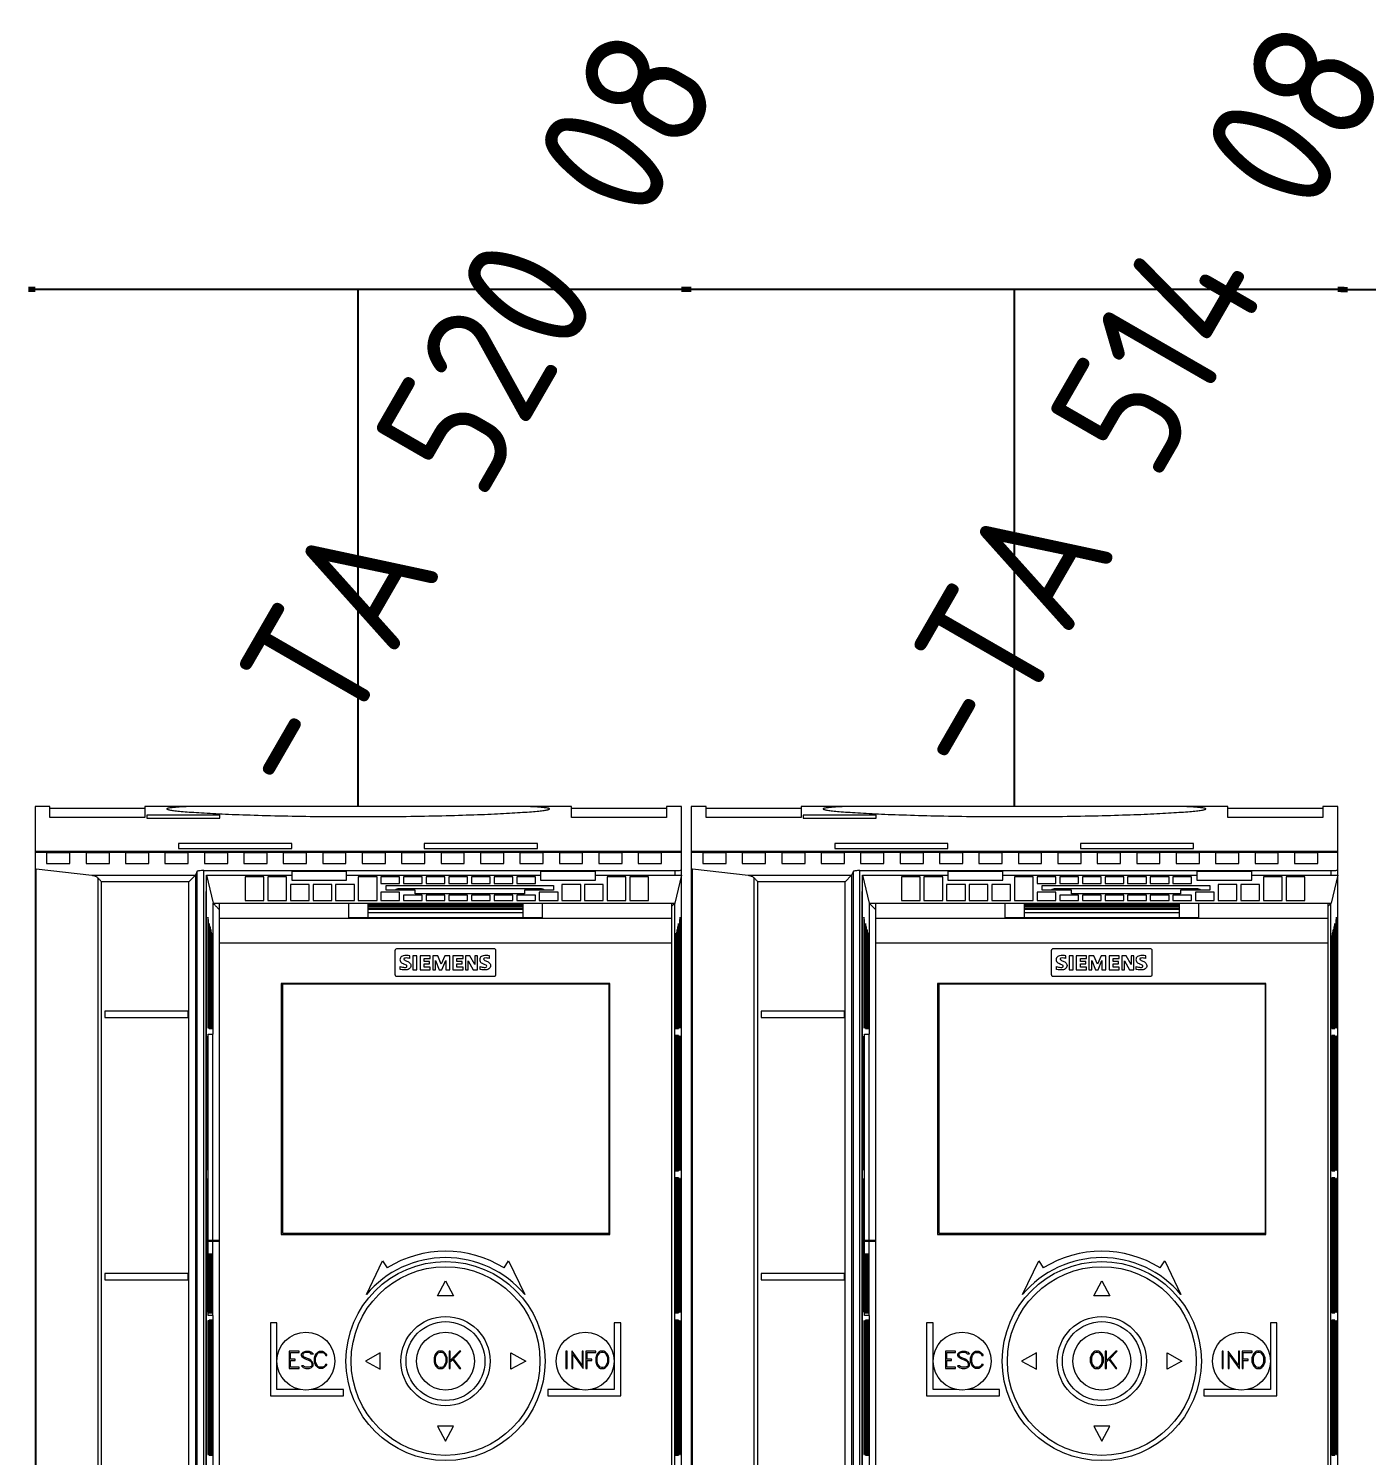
# Model space of a CAD drawing. Header units: millimetres. Extents: x 37984 to 70752, y 14140 to 37584.
# Drawn here: x 39543.7 to 39747.7, y 15419.2 to 15640 of the extents above; entities that cross this region are included whole.
import ezdxf
from ezdxf.enums import TextEntityAlignment as Align

# ---------------------------------------------------------------- set-up
doc = ezdxf.new("R2010")
doc.units = ezdxf.units.MM
doc.layers.add('! NO PLOT !', color=7, linetype='Continuous', true_color=0xff75dd, plot=False)
doc.layers.add('000-PI-Oprema', color=30, linetype='Continuous', lineweight=5)
doc.layers.add('000-PI_TEXT', color=7, linetype='Continuous')
doc.styles.add('PI0', font='isocpeur.ttf', dxfattribs={"width": 0.9})

# ---------------------------------------------------------------- blocks, each defined once
blk = doc.blocks.new('SINAMICS_FSC_1mm')
at = {"layer": '! NO PLOT !', "lineweight": 70, "ltscale": 0.25}
blk.add_line((70185.12, 54503), (70186.12, 54503), dxfattribs=at)
at = {"layer": '! NO PLOT !', "ltscale": 0.25}
blk.add_line((70186.12, 54503), (70326.12, 54503), dxfattribs=at)
blk = doc.blocks.new('6SL3220-3YE22-0UF0')
at = {"layer": '000-PI-Oprema'}
for p, q in [((17492.45, 383), (17507.15, 383)), ((17573.15, 383), (17587.85, 383)), ((17490.15, 376.35), (17590.15, 376.35)), ((17490.15, 376.23), (17590.15, 376.23)), ((17490.15, 376.2), (17590.15, 376.2)), ((17490.35, 133.4), (17490.35, 373.58)), ((17538.35, 372.6), (17568.35, 372.6)), ((17517.7, 368.26), (17517.69, 368.3)), ((17541.65, 368.17), (17565.65, 368.17)), ((17541.65, 368.07), (17565.65, 368.07)), ((17541.65, 367.85), (17565.65, 367.85)), ((17541.65, 367.76), (17565.65, 367.76)), ((17541.65, 367.43), (17565.65, 367.43)), ((17541.65, 367.34), (17565.65, 367.34)), ((17541.65, 366.83), (17565.65, 366.83)), ((17518.65, 365.95), (17588.65, 365.95)), ((17518.65, 362.16), (17588.65, 362.16)), ((17545.85, 357.2), (17545.85, 361)), ((17561.45, 357.2), (17561.45, 361)), ((17546.05, 357), (17561.25, 357)), ((17517.65, 316.1), (17517.65, 348)), ((17516.97, 316), (17516.97, 316.1)), ((17517.03, 316), (17517.03, 316.1)), ((17517.65, 304.5), (17517.65, 316))]:
    blk.add_line(p, q, dxfattribs=at)
for points in [[(17492.45, 381.56), (17492.45, 383.25), (17490.15, 383.25), (17490.15, 104.5), (17531.25, 104.5), (17531.25, 132.64), (17566.05, 132.64)], [(17531.25, 104.5), (17590.15, 104.5), (17590.15, 383.25), (17587.85, 383.25), (17587.85, 381.56), (17573.15, 381.56), (17573.15, 383.25), (17507.15, 383.25), (17507.15, 381.56), (17492.45, 381.56)], [(17514.81, 383.25), (17514.36, 383.23), (17513.93, 383.22), (17513.52, 383.2), (17513.14, 383.18), (17512.78, 383.17), (17512.45, 383.15), (17512.14, 383.13), (17511.86, 383.11), (17511.61, 383.09), (17511.38, 383.06), (17511.19, 383.04), (17511.01, 383.02), (17510.87, 383), (17510.75, 382.97), (17510.66, 382.95), (17510.6, 382.92), (17510.56, 382.9), (17510.55, 382.87), (17510.56, 382.85), (17510.58, 382.83), (17510.62, 382.81), (17510.68, 382.78), (17510.76, 382.76), (17510.85, 382.74), (17510.96, 382.71), (17511.09, 382.69), (17511.24, 382.67), (17511.41, 382.64), (17511.59, 382.62), (17511.79, 382.59), (17512.01, 382.57), (17512.24, 382.54), (17512.5, 382.52), (17512.77, 382.49), (17513.05, 382.46), (17513.36, 382.44), (17513.68, 382.41), (17514.01, 382.39), (17514.37, 382.36), (17514.73, 382.34), (17515.11, 382.31), (17515.51, 382.29), (17515.92, 382.26), (17516.34, 382.24), (17516.77, 382.21), (17517.22, 382.19), (17517.67, 382.16), (17518.14, 382.14), (17518.61, 382.12), (17519.1, 382.1), (17519.59, 382.07), (17520.1, 382.05), (17520.62, 382.03), (17521.16, 382.01), (17521.71, 381.99), (17522.27, 381.97), (17522.85, 381.95), (17523.44, 381.93), (17524.05, 381.91), (17524.66, 381.89), (17525.29, 381.87), (17525.93, 381.86), (17526.57, 381.84), (17527.23, 381.82), (17527.89, 381.81), (17528.57, 381.79), (17529.24, 381.78), (17529.93, 381.77), (17530.62, 381.76), (17531.32, 381.74), (17532.02, 381.73), (17532.73, 381.72), (17533.44, 381.72), (17534.15, 381.71), (17534.86, 381.7), (17535.57, 381.7), (17536.28, 381.69), (17536.99, 381.69), (17537.7, 381.68), (17538.4, 381.68), (17539.11, 381.68), (17539.8, 381.68), (17540.5, 381.68), (17541.19, 381.68), (17541.9, 381.68), (17542.6, 381.68), (17543.31, 381.69), (17544.02, 381.69), (17544.73, 381.7), (17545.44, 381.7), (17546.15, 381.71), (17546.86, 381.72), (17547.57, 381.72), (17548.28, 381.73), (17548.98, 381.74), (17549.68, 381.76), (17550.37, 381.77), (17551.06, 381.78), (17551.73, 381.79), (17552.41, 381.81), (17553.07, 381.82), (17553.73, 381.84), (17554.37, 381.86), (17555.01, 381.87), (17555.64, 381.89), (17556.25, 381.91), (17556.86, 381.93), (17557.45, 381.95), (17558.03, 381.97), (17558.59, 381.99), (17559.14, 382.01), (17559.68, 382.03), (17560.2, 382.05), (17560.71, 382.07), (17561.2, 382.1), (17561.69, 382.12), (17562.16, 382.14), (17562.63, 382.16), (17563.08, 382.19), (17563.53, 382.21), (17563.96, 382.24), (17564.38, 382.26), (17564.79, 382.29), (17565.19, 382.31), (17565.57, 382.34), (17565.93, 382.36), (17566.29, 382.39), (17566.62, 382.41), (17566.94, 382.44), (17567.25, 382.46), (17567.53, 382.49), (17567.8, 382.52), (17568.06, 382.54), (17568.29, 382.57), (17568.51, 382.59), (17568.71, 382.62), (17568.89, 382.64), (17569.06, 382.67), (17569.21, 382.69), (17569.34, 382.71), (17569.45, 382.74), (17569.54, 382.76), (17569.62, 382.78), (17569.68, 382.81), (17569.72, 382.83), (17569.74, 382.85), (17569.75, 382.87), (17569.74, 382.9), (17569.7, 382.92), (17569.64, 382.95), (17569.55, 382.97), (17569.43, 383), (17569.29, 383.02), (17569.11, 383.04), (17568.92, 383.06), (17568.69, 383.09), (17568.44, 383.11), (17568.16, 383.13), (17567.85, 383.15), (17567.52, 383.17), (17567.16, 383.18), (17566.78, 383.2), (17566.37, 383.22), (17565.94, 383.23), (17565.49, 383.25)], [(17490.15, 373.65), (17490.17, 373.62), (17490.24, 373.6), (17490.35, 373.58), (17498.95, 372.6), (17514.95, 372.6), (17513.96, 371.61), (17513.95, 371.6)], [(17515.25, 133.68), (17515.25, 373.22), (17514.95, 372.6), (17514.95, 147.41)], [(17516.25, 373.32), (17516.07, 373.32), (17515.89, 373.32), (17515.72, 373.31), (17515.58, 373.3), (17515.45, 373.28), (17515.35, 373.26), (17515.29, 373.24), (17515.25, 373.22)], [(17566.05, 133.6), (17516.25, 133.6), (17516.25, 373.32), (17589.15, 373.32)], [(17589.15, 372.6), (17589.15, 373.32), (17589.35, 373.33), (17589.53, 373.33), (17589.71, 373.34), (17589.86, 373.36), (17589.98, 373.37), (17590.07, 373.39), (17590.13, 373.41), (17590.15, 373.44)], [(17498.95, 372.6), (17499.05, 372.59), (17499.14, 372.57), (17499.24, 372.55), (17499.33, 372.52), (17499.43, 372.48), (17499.52, 372.44), (17499.61, 372.39), (17499.69, 372.34), (17499.77, 372.27), (17499.85, 372.21), (17499.85, 147.8), (17500.45, 148.4), (17500.45, 371.61)], [(17500.45, 148.4), (17513.96, 148.4), (17513.96, 371.6), (17513.95, 371.6), (17513.95, 371.61), (17500.45, 371.61), (17500.4, 371.66), (17500.34, 371.71), (17500.28, 371.78), (17500.21, 371.84), (17500.14, 371.91), (17500.07, 371.99), (17500, 372.06), (17499.92, 372.13), (17499.85, 372.21)], [(17513.96, 371.6), (17513.96, 371.61), (17513.95, 371.61)], [(17516.65, 370.1), (17516.55, 370.1), (17516.55, 234.1), (17516.65, 234.1), (17516.65, 372.6), (17529.85, 372.6)], [(17516.65, 372.6), (17517.69, 368.3), (17589.11, 368.3)], [(17576.85, 372.6), (17590.15, 372.6), (17589.11, 368.3), (17589.1, 368.26)], [(17518.65, 316.1), (17516.95, 316.1), (17516.95, 348), (17517.7, 348), (17517.7, 368.26)], [(17518.65, 265.46), (17588.65, 265.46), (17588.65, 368.25), (17518.65, 368.25), (17518.65, 265), (17517.7, 265), (17517.7, 304.5), (17516.95, 304.5), (17516.95, 316), (17518.65, 316)], [(17518.65, 367.31), (17518.6, 367.35), (17518.55, 367.4), (17518.5, 367.46), (17518.44, 367.51), (17518.38, 367.57), (17518.32, 367.64), (17518.25, 367.7), (17518.19, 367.77), (17518.12, 367.83), (17518.06, 367.9), (17518, 367.96), (17517.94, 368.02), (17517.88, 368.08), (17517.82, 368.13), (17517.78, 368.18), (17517.73, 368.22), (17517.7, 368.26)], [(17538.65, 368.25), (17538.65, 366.05), (17568.65, 366.05), (17568.65, 368.25)], [(17565.65, 367.87), (17565.65, 368.19), (17541.65, 368.19), (17541.65, 366.05)], [(17565.65, 367.45), (17565.65, 367.76), (17565.65, 367.85), (17565.65, 367.87), (17541.65, 367.87)], [(17565.65, 366.05), (17565.65, 366.83), (17565.65, 367.34), (17565.65, 367.43), (17565.65, 367.45), (17541.65, 367.45)], [(17588.65, 367.81), (17588.7, 367.86), (17588.76, 367.91), (17588.81, 367.97), (17588.86, 368.02), (17588.91, 368.06), (17588.96, 368.11), (17589, 368.15), (17589.04, 368.19), (17589.07, 368.23), (17589.1, 368.26)], [(17588.75, 263.33), (17589.08, 265), (17589.1, 265), (17589.1, 368.26)], [(17516.95, 327), (17516.87, 327), (17516.87, 347.7), (17516.95, 347.7)], [(17516.95, 305), (17516.87, 305), (17516.87, 325.7), (17516.95, 325.7)], [(17541.4, 307.75), (17543.9, 312.96), (17544.6, 311.86)], [(17562.7, 311.86), (17563.4, 312.96), (17565.9, 307.75)], [(17531.21, 293.05), (17527.55, 293.05), (17527.55, 303.36), (17526.55, 303.36), (17526.55, 292.05), (17537.85, 292.05), (17537.85, 293.05), (17532.89, 293.05)], [(17574.41, 293.05), (17569.45, 293.05), (17569.45, 292.05), (17580.75, 292.05), (17580.75, 303.36), (17579.75, 303.36), (17579.75, 293.05), (17576.09, 293.05)], [(17532.87, 297.32), (17532.99, 297.08), (17532.99, 296.73), (17532.88, 296.62), (17532.52, 296.5), (17532.04, 296.5), (17531.8, 296.62), (17531.67, 296.74), (17531.35, 296.74), (17531.65, 296.45), (17532.03, 296.32), (17532.53, 296.32), (17532.91, 296.45), (17533.17, 296.71), (17533.17, 297.1), (17533.04, 297.35), (17532.94, 297.45), (17532.79, 297.61), (17532.54, 297.73), (17531.92, 297.98), (17531.68, 298.1)], [(17532.87, 297.32), (17532.75, 297.43), (17532.71, 297.45), (17532.51, 297.56), (17531.9, 297.8), (17531.64, 297.93), (17531.51, 298.06), (17531.38, 298.31), (17531.38, 298.58), (17531.65, 298.84), (17532.03, 298.97), (17532.53, 298.97), (17532.91, 298.84), (17533.21, 298.54), (17532.88, 298.54), (17532.75, 298.67), (17532.52, 298.79), (17532.03, 298.79), (17531.67, 298.67), (17531.56, 298.56), (17531.56, 298.33), (17531.68, 298.1)], [(17535.11, 296.99), (17535.3, 296.99), (17535.15, 296.7), (17534.9, 296.45), (17534.64, 296.32), (17534.13, 296.32), (17533.88, 296.45), (17533.62, 296.7), (17533.5, 296.96), (17533.37, 297.33), (17533.37, 297.95), (17533.5, 298.33), (17533.62, 298.59), (17533.88, 298.84), (17534.13, 298.97), (17534.64, 298.97), (17534.9, 298.84), (17535.15, 298.59), (17535.3, 298.3)], [(17535.11, 296.99), (17534.98, 296.73), (17534.86, 296.62), (17534.63, 296.5), (17534.15, 296.5), (17533.91, 296.61), (17533.67, 296.98), (17533.55, 297.34), (17533.55, 297.95), (17533.67, 298.31), (17533.91, 298.67), (17534.15, 298.79), (17534.63, 298.79), (17534.86, 298.67), (17534.98, 298.55), (17535.11, 298.3), (17535.3, 298.3)]]:
    blk.add_lwpolyline(points, dxfattribs=at)
for points in [[(17518.75, 381.42), (17518.75, 381.88), (17507.45, 381.88), (17507.45, 381.42)], [(17529.85, 376.77), (17529.85, 377.5), (17512.35, 377.5), (17512.35, 376.77)], [(17567.85, 376.77), (17567.85, 377.5), (17550.35, 377.5), (17550.35, 376.77)], [(17495.55, 374.44), (17495.55, 376.06), (17491.95, 376.06), (17491.95, 374.44)], [(17501.65, 374.44), (17501.65, 376.06), (17498.05, 376.06), (17498.05, 374.44)], [(17507.75, 374.44), (17507.75, 376.06), (17504.15, 376.06), (17504.15, 374.44)], [(17513.85, 374.44), (17513.85, 376.06), (17510.25, 376.06), (17510.25, 374.44)], [(17519.95, 374.44), (17519.95, 376.06), (17516.35, 376.06), (17516.35, 374.44)], [(17526.05, 374.44), (17526.05, 376.06), (17522.45, 376.06), (17522.45, 374.44)], [(17532.15, 374.44), (17532.15, 376.06), (17528.55, 376.06), (17528.55, 374.44)], [(17538.25, 374.44), (17538.25, 376.06), (17534.65, 376.06), (17534.65, 374.44)], [(17544.35, 374.44), (17544.35, 376.06), (17540.75, 376.06), (17540.75, 374.44)], [(17550.45, 374.44), (17550.45, 376.06), (17546.85, 376.06), (17546.85, 374.44)], [(17556.55, 374.44), (17556.55, 376.06), (17552.95, 376.06), (17552.95, 374.44)], [(17562.65, 374.44), (17562.65, 376.06), (17559.05, 376.06), (17559.05, 374.44)], [(17568.75, 374.44), (17568.75, 376.06), (17565.15, 376.06), (17565.15, 374.44)], [(17574.85, 374.44), (17574.85, 376.06), (17571.25, 376.06), (17571.25, 374.44)], [(17580.95, 374.44), (17580.95, 376.06), (17577.35, 376.06), (17577.35, 374.44)], [(17587.05, 374.44), (17587.05, 376.06), (17583.45, 376.06), (17583.45, 374.44)], [(17538.35, 371.83), (17538.35, 373.2), (17529.85, 373.2), (17529.85, 371.83)], [(17576.85, 371.83), (17576.85, 373.2), (17568.35, 373.2), (17568.35, 371.83)], [(17525.55, 368.69), (17525.55, 372.36), (17522.65, 372.36), (17522.65, 368.69)], [(17529.05, 368.69), (17529.05, 372.36), (17526.15, 372.36), (17526.15, 368.69)], [(17532.55, 368.71), (17532.55, 371.17), (17529.65, 371.17), (17529.65, 368.71)], [(17536.05, 368.71), (17536.05, 371.17), (17533.15, 371.17), (17533.15, 368.71)], [(17539.55, 368.71), (17539.55, 371.17), (17536.65, 371.17), (17536.65, 368.71)], [(17543.05, 368.69), (17543.05, 372.36), (17540.15, 372.36), (17540.15, 368.69)], [(17546.55, 371.35), (17546.55, 372.36), (17543.65, 372.36), (17543.65, 371.35)], [(17570.35, 370.29), (17565.85, 370.29), (17565.85, 369.71), (17548.95, 369.71), (17548.95, 370.29), (17544.45, 370.29), (17544.45, 371), (17570.35, 371)], [(17550.05, 371.35), (17550.05, 372.36), (17547.15, 372.36), (17547.15, 371.35)], [(17553.55, 371.35), (17553.55, 372.36), (17550.65, 372.36), (17550.65, 371.35)], [(17557.05, 371.35), (17557.05, 372.36), (17554.15, 372.36), (17554.15, 371.35)], [(17560.55, 371.35), (17560.55, 372.36), (17557.65, 372.36), (17557.65, 371.35)], [(17564.05, 371.35), (17564.05, 372.36), (17561.15, 372.36), (17561.15, 371.35)], [(17567.55, 371.35), (17567.55, 372.36), (17564.65, 372.36), (17564.65, 371.35)], [(17574.55, 368.71), (17574.55, 371.17), (17571.65, 371.17), (17571.65, 368.71)], [(17578.05, 368.71), (17578.05, 371.17), (17575.15, 371.17), (17575.15, 368.71)], [(17581.55, 368.69), (17581.55, 372.36), (17578.65, 372.36), (17578.65, 368.69)], [(17585.05, 368.69), (17585.05, 372.36), (17582.15, 372.36), (17582.15, 368.69)], [(17546.55, 368.69), (17546.55, 370.01), (17543.65, 370.01), (17543.65, 368.69)], [(17550.05, 368.69), (17550.05, 369.5), (17547.15, 369.5), (17547.15, 368.69)], [(17553.55, 368.69), (17553.55, 369.5), (17550.65, 369.5), (17550.65, 368.69)], [(17557.05, 368.69), (17557.05, 369.5), (17554.15, 369.5), (17554.15, 368.69)], [(17560.55, 368.69), (17560.55, 369.5), (17557.65, 369.5), (17557.65, 368.69)], [(17564.05, 368.69), (17564.05, 369.5), (17561.15, 369.5), (17561.15, 368.69)], [(17567.55, 368.69), (17567.55, 369.5), (17564.65, 369.5), (17564.65, 368.69)], [(17571.05, 368.69), (17571.05, 370.01), (17568.15, 370.01), (17568.15, 368.69)], [(17516.87, 366.12), (17516.87, 349), (17516.97, 349), (17516.97, 365.72)], [(17517.11, 365.13), (17517.11, 348.9), (17517.21, 348.9), (17517.21, 364.72)], [(17517.23, 364.63), (17517.23, 348.9), (17517.33, 348.9), (17517.33, 364.23)], [(17589.57, 348.9), (17589.57, 364.63), (17589.47, 364.23), (17589.47, 348.9)], [(17589.69, 348.9), (17589.69, 365.13), (17589.59, 364.72), (17589.59, 348.9)], [(17589.93, 349), (17589.93, 366.12), (17589.83, 365.72), (17589.83, 349)], [(17517.35, 364.14), (17517.35, 348.9), (17517.45, 348.9), (17517.45, 363.74)], [(17517.47, 363.65), (17517.47, 348.9), (17517.57, 348.9), (17517.57, 363.24)], [(17589.33, 348.9), (17589.33, 363.65), (17589.23, 363.24), (17589.23, 348.9)], [(17589.45, 348.9), (17589.45, 364.14), (17589.35, 363.74), (17589.35, 348.9)], [(17549.21, 358), (17549.21, 360.13), (17548.59, 360.13), (17548.59, 358)], [(17551.29, 358.4), (17550.34, 358.4), (17550.34, 358.9), (17551.17, 358.9), (17551.17, 359.27), (17550.34, 359.27), (17550.34, 359.75), (17551.29, 359.75), (17551.29, 360.13), (17549.71, 360.13), (17549.71, 358), (17551.29, 358)], [(17553.68, 358), (17554.3, 358), (17554.3, 360.13), (17553.54, 360.13), (17552.99, 358.84), (17552.44, 360.13), (17551.67, 360.13), (17551.67, 358), (17552.09, 358), (17552.09, 359.41), (17552.68, 358), (17553.08, 358), (17553.68, 359.41)], [(17556.35, 358.4), (17555.4, 358.4), (17555.4, 358.9), (17556.23, 358.9), (17556.23, 359.27), (17555.4, 359.27), (17555.4, 359.75), (17556.35, 359.75), (17556.35, 360.13), (17554.78, 360.13), (17554.78, 358), (17556.35, 358)], [(17556.73, 360.13), (17556.73, 358), (17557.17, 358), (17557.17, 359.36), (17557.93, 358), (17558.6, 358), (17558.6, 360.13), (17558.19, 360.13), (17558.19, 358.8), (17557.43, 360.13)], [(17579.05, 317.05), (17579.05, 355.85), (17528.25, 355.85), (17528.25, 317.05)], [(17578.95, 317.25), (17578.95, 355.75), (17528.45, 355.75), (17528.45, 317.25)], [(17513.85, 350.6), (17513.85, 351.6), (17500.95, 351.6), (17500.95, 350.6)], [(17589.33, 326.9), (17589.33, 347.8), (17589.23, 347.8), (17589.23, 326.9)], [(17589.45, 326.9), (17589.45, 347.8), (17589.35, 347.8), (17589.35, 326.9)], [(17589.57, 326.9), (17589.57, 347.8), (17589.47, 347.8), (17589.47, 326.9)], [(17589.69, 326.9), (17589.69, 347.8), (17589.59, 347.8), (17589.59, 326.9)], [(17589.93, 327), (17589.93, 347.7), (17589.83, 347.7), (17589.83, 327)], [(17589.33, 304.9), (17589.33, 325.8), (17589.23, 325.8), (17589.23, 304.9)], [(17589.45, 304.9), (17589.45, 325.8), (17589.35, 325.8), (17589.35, 304.9)], [(17589.57, 304.9), (17589.57, 325.8), (17589.47, 325.8), (17589.47, 304.9)], [(17589.69, 304.9), (17589.69, 325.8), (17589.59, 325.8), (17589.59, 304.9)], [(17589.93, 305), (17589.93, 325.7), (17589.83, 325.7), (17589.83, 305)], [(17517.14, 304.9), (17517.14, 314), (17517.04, 314), (17517.04, 304.9)], [(17517.27, 304.9), (17517.27, 314), (17517.16, 314), (17517.16, 304.9)], [(17517.39, 304.9), (17517.39, 314), (17517.29, 314), (17517.29, 304.9)], [(17517.52, 304.9), (17517.52, 314), (17517.42, 314), (17517.42, 304.9)], [(17513.85, 310), (17513.85, 311), (17500.95, 311), (17500.95, 310)], [(17554.9, 307.55), (17552.4, 307.55), (17553.65, 309.86)], [(17516.97, 283), (17516.97, 303.7), (17516.87, 303.7), (17516.87, 283)], [(17517.21, 282.9), (17517.21, 303.8), (17517.11, 303.8), (17517.11, 282.9)], [(17517.33, 282.9), (17517.33, 303.8), (17517.23, 303.8), (17517.23, 282.9)], [(17517.45, 282.9), (17517.45, 303.8), (17517.35, 303.8), (17517.35, 282.9)], [(17517.57, 282.9), (17517.57, 303.8), (17517.47, 303.8), (17517.47, 282.9)], [(17589.33, 282.9), (17589.33, 303.8), (17589.23, 303.8), (17589.23, 282.9)], [(17589.45, 282.9), (17589.45, 303.8), (17589.35, 303.8), (17589.35, 282.9)], [(17589.57, 282.9), (17589.57, 303.8), (17589.47, 303.8), (17589.47, 282.9)], [(17589.69, 282.9), (17589.69, 303.8), (17589.59, 303.8), (17589.59, 282.9)], [(17589.93, 283), (17589.93, 303.7), (17589.83, 303.7), (17589.83, 283)], [(17531.02, 296.5), (17529.66, 296.5), (17529.66, 297.56), (17530.4, 297.56), (17530.4, 297.73), (17529.66, 297.73), (17529.66, 298.79), (17531.02, 298.79), (17531.02, 298.97), (17529.48, 298.97), (17529.48, 296.32), (17531.02, 296.32)], [(17543.55, 296.21), (17543.55, 298.71), (17541.25, 297.45)], [(17553.65, 298.59), (17553.39, 298.84), (17553.14, 298.97), (17552.63, 298.97), (17552.37, 298.84), (17552.12, 298.59), (17552, 298.33), (17551.87, 297.95), (17551.87, 297.33), (17552, 296.96), (17552.12, 296.7), (17552.37, 296.45), (17552.63, 296.32), (17553.14, 296.32), (17553.39, 296.45), (17553.65, 296.7), (17553.77, 296.96), (17553.9, 297.33), (17553.9, 297.95), (17553.77, 298.33)], [(17553.36, 298.67), (17553, 298.79), (17552.76, 298.79), (17552.41, 298.67), (17552.17, 298.31), (17552.04, 297.95), (17552.04, 297.34), (17552.17, 296.98), (17552.41, 296.62), (17552.76, 296.5), (17553.03, 296.5), (17553.36, 296.62), (17553.6, 296.98), (17553.72, 297.34), (17553.72, 297.95), (17553.6, 298.31)], [(17554.19, 296.32), (17554.37, 296.32), (17554.37, 297.33), (17554.49, 297.45), (17554.76, 297.72), (17554.95, 297.45), (17555.81, 296.32), (17556, 296.32), (17555.15, 297.45), (17554.87, 297.82), (17556.01, 298.97), (17555.81, 298.97), (17554.37, 297.52), (17554.37, 298.97), (17554.19, 298.97)], [(17566.05, 297.45), (17563.75, 296.21), (17563.75, 298.71)], [(17572.45, 296.32), (17572.45, 298.97), (17572.28, 298.97), (17572.28, 296.32)], [(17573.18, 296.32), (17573.35, 296.32), (17573.35, 298.48), (17574.1, 297.45), (17574.92, 296.32), (17574.96, 296.32), (17574.96, 298.97), (17574.79, 298.97), (17574.79, 296.8), (17573.22, 298.97), (17573.18, 298.97)], [(17576.9, 298.97), (17575.36, 298.97), (17575.36, 296.32), (17575.54, 296.32), (17575.54, 297.45), (17575.54, 297.56), (17576.28, 297.56), (17576.28, 297.73), (17575.54, 297.73), (17575.54, 298.79), (17576.9, 298.79)], [(17578.65, 298.59), (17578.4, 298.84), (17578.14, 298.97), (17577.63, 298.97), (17577.38, 298.84), (17577.12, 298.59), (17577, 298.33), (17576.87, 297.95), (17576.87, 297.33), (17577, 296.96), (17577.12, 296.7), (17577.38, 296.45), (17577.63, 296.32), (17578.14, 296.32), (17578.4, 296.45), (17578.65, 296.7), (17578.78, 296.96), (17578.9, 297.33), (17578.9, 297.95), (17578.78, 298.33)], [(17578.37, 298.67), (17578.01, 298.79), (17577.77, 298.79), (17577.41, 298.67), (17577.17, 298.31), (17577.05, 297.95), (17577.05, 297.34), (17577.17, 296.98), (17577.41, 296.62), (17577.77, 296.5), (17578.04, 296.5), (17578.37, 296.62), (17578.61, 296.98), (17578.73, 297.34), (17578.73, 297.95), (17578.61, 298.31)], [(17553.65, 285.05), (17554.9, 287.36), (17552.4, 287.36)]]:
    blk.add_lwpolyline(points, close=True, dxfattribs=at)
for points in [[(17568.96, 370.29, 0.16696), (17568.35, 370.5), (17546.45, 370.5, 0.16696), (17545.84, 370.29)], [(17561.45, 361, 0.414214), (17561.25, 361.2), (17546.05, 361.2, 0.414217), (17545.85, 361)], [(17547.12, 360.14, 0.212347), (17546.66, 359.81, 0.242441), (17546.66, 359.27, 0.158981), (17547.08, 358.93)], [(17548.11, 359.71), (17548.11, 360.12, 0.120733), (17547.12, 360.14)], [(17559.46, 360.14, 0.212348), (17558.99, 359.81, 0.24244), (17559, 359.27, 0.158981), (17559.41, 358.93)], [(17560.44, 359.71), (17560.44, 360.12, 0.120733), (17559.46, 360.14)], [(17548.11, 359.71, 0.110171), (17547.39, 359.8, 0.193479), (17547.22, 359.71, 0.277827), (17547.21, 359.58, 0.109397), (17547.42, 359.44), (17547.8, 359.27, -0.153459), (17548.21, 358.92, -0.236206), (17548.21, 358.36, -0.207595), (17547.73, 358, -0.100231), (17546.65, 358.05)], [(17546.65, 358.05), (17546.65, 358.49, 0.075455), (17547.3, 358.35, 0.117436), (17547.59, 358.4, 0.300847), (17547.68, 358.55, 0.273202), (17547.59, 358.7, 0.014145), (17547.08, 358.93)], [(17560.44, 359.71, 0.110171), (17559.73, 359.8, 0.193479), (17559.56, 359.71, 0.277826), (17559.55, 359.58, 0.109398), (17559.75, 359.44), (17560.13, 359.27, -0.153459), (17560.54, 358.92, -0.236206), (17560.55, 358.36, -0.207595), (17560.06, 358, -0.100231), (17558.99, 358.05)], [(17558.99, 358.05), (17558.99, 358.49, 0.075455), (17559.63, 358.35, 0.117435), (17559.92, 358.4, 0.300849), (17560.02, 358.55, 0.273204), (17559.92, 358.7, 0.014145), (17559.41, 358.93)], [(17565.9, 307.75, 0.221467), (17553.65, 313.45, 0.221467), (17541.4, 307.75)]]:
    blk.add_lwpolyline(points, format="xyb", dxfattribs=at)
for centre, radius in [((17553.65, 297.45), 15.4), ((17553.65, 297.45), 14.6), ((17553.65, 297.45), 6.9), ((17553.65, 297.45), 6.1), ((17532.05, 297.45), 4.48), ((17553.65, 297.45), 4.48), ((17575.25, 297.45), 4.48)]:
    blk.add_circle(centre, radius, dxfattribs=at)
for centre, radius, start, end in [((17546.05, 357.2), 0.2, 180, 270.0004), ((17561.25, 357.2), 0.2, 270.0001, 0), ((17553.65, 297.46), 17, 57.8354, 122.1646)]:
    blk.add_arc(centre, radius, start, end, dxfattribs=at)
blk = doc.blocks.new('SINAMICS_FSB_1mm')
at = {"layer": '! NO PLOT !', "lineweight": 70, "ltscale": 0.25}
for p, q in [((70989.15, 54463.25), (70990.15, 54463.25)), ((71090.15, 54463.25), (71091.15, 54463.25))]:
    blk.add_line(p, q, dxfattribs=at)
at = {"layer": '! NO PLOT !', "ltscale": 0.25}
for p, q in [((70990.15, 54463.25), (71090.15, 54463.25)), ((71040.15, 54383.25), (71040.15, 54463.25))]:
    blk.add_line(p, q, dxfattribs=at)
at = {"layer": '000-PI_TEXT'}
blk.add_blockref('6SL3220-3YE22-0UF0', (53500, 54000), dxfattribs=at)

msp = doc.modelspace()

# ---------------------------------------------------------------- block references
for p in [(-31445.479, -38863.629), (-31343.978, -38863.629)]:
    msp.add_blockref('SINAMICS_FSB_1mm', p)

# ---------------------------------------------------------------- texts
at = {"layer": '000-PI_TEXT', "style": 'PI0', "width": 0.9}
for s, p in [('-TA 514 08', (39696.172, 15519.621)), ('-TA 520 08', (39591.849, 15516.621))]:
    msp.add_text(s, height=20, rotation=60, dxfattribs=at).set_placement(p, align=Align.BOTTOM_LEFT)

# ---------------------------------------------------------------- next in the draw order: block references
at = {"layer": '000-PI-Oprema'}
msp.add_blockref('SINAMICS_FSC_1mm', (-30438.451, -38903.384), dxfattribs=at)

doc.saveas('drawing.dxf')
